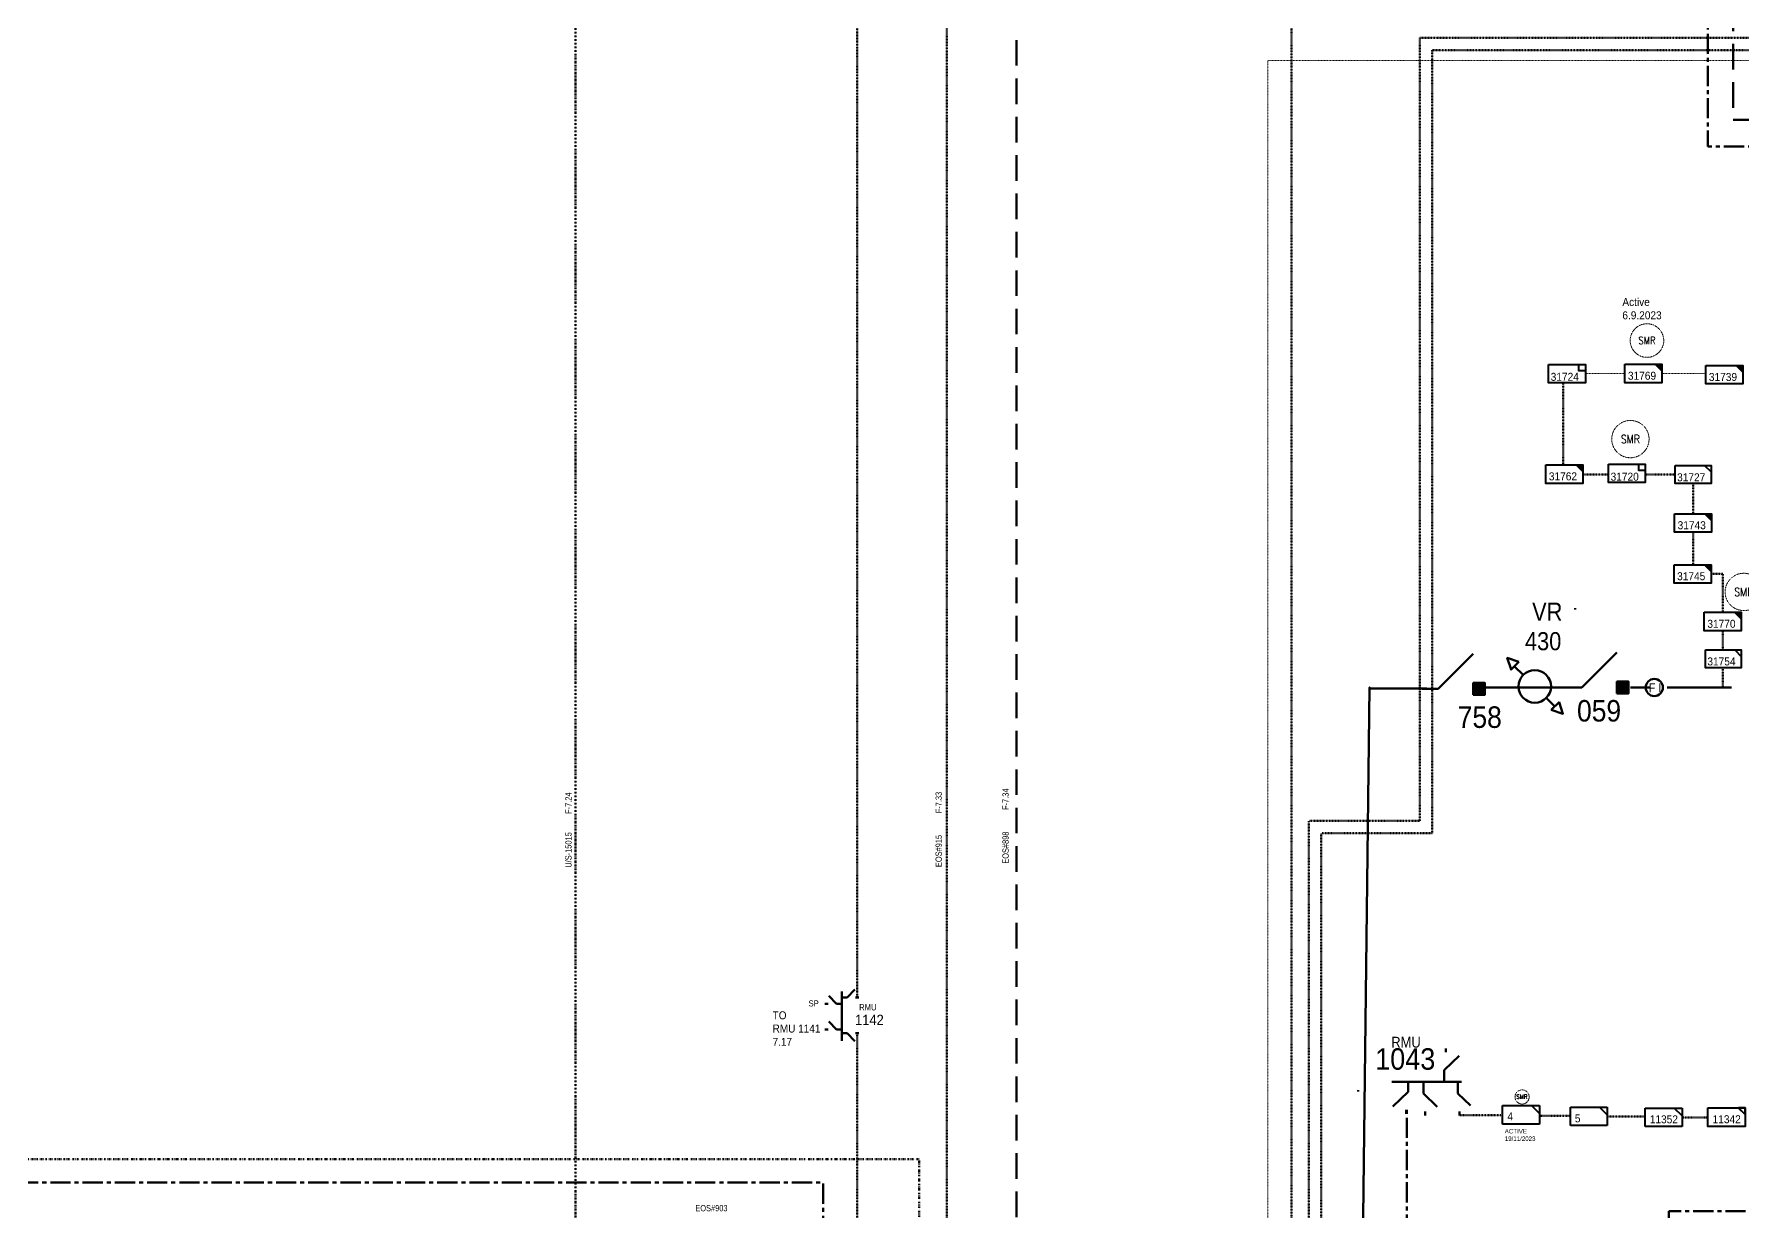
# Model space of a CAD drawing. Header units: metres. Extents: x 65984 to 144644, y -19036 to 23726.
# Drawn here: x 114646 to 115441, y 20384 to 20932 of the extents above; entities that cross this region are included whole.
import ezdxf
from ezdxf.enums import TextEntityAlignment as Align

# ---------------------------------------------------------------- set-up
doc = ezdxf.new("R2010")
doc.units = ezdxf.units.M
doc.header["$MEASUREMENT"] = 0
for name, pattern in [('( Center )', [2, 1.25, -0.25, 0.25, -0.25]), ('DGN Style 3', [0.013877, 0, -0.013877]), ('DGN Style 4', [1.6, 0.8, -0.4, 0, -0.4]), ('DGN Style 6', [1.9, 0.7, -0.4, 0, -0.4, 0, -0.4]), ('HIDDEN2', [2381.25, 1587.5, -793.75])]:
    doc.linetypes.add(name, pattern=pattern)
doc.layers.get('0').update_dxf_attribs({"color": 95, "lineweight": 40})
for name, color, linetype, lineweight in [('ABS', 7, 'Continuous', 40), ('ABS NUMBER', 112, 'Continuous', 30), ('d_eos', 111, 'Continuous', 40), ('d_eos no', 121, 'Continuous', 40), ('d_switch', 95, 'Continuous', 40), ('d_tf no', 6, 'Continuous', 40), ('d_ug cable', 95, 'Continuous', 40), ('d_ug main line', 95, 'Continuous', 40), ('d_ug tf', 1, 'Continuous', 40), ('d_unit sub', 7, 'Continuous', 40), ('EARTH FAULT INDICATOR', 95, 'Continuous', 40), ('FDR  1  16', 234, 'Continuous', 40), ('Level 37', 7, 'Continuous', 0), ('O H MAIN FEEDER', 4, 'Continuous', 100), ('REGULATOR', 5, 'Continuous', 40)]:
    doc.layers.add(name, color=color, linetype=linetype, lineweight=lineweight)
doc.styles.add('NASKHF', font='naskhf.shx', dxfattribs={"height": 8})
doc.styles.add('Style-Andalus', font='andlso.ttf')
doc.styles.add('Style-Arial', font='arial.ttf')
doc.styles.add('Style-ENGINEERING', font='ENGINEERING.shx')
doc.styles.add('Style-msdefault', font='msdefault.shx')
doc.styles.add('Style-STANDARD', font='STANDARD.shx')

# ---------------------------------------------------------------- blocks, each defined once
blk = doc.blocks.new('*U697')
at = {"layer": 'd_tf no', "color": 121, "linetype": 'Continuous', "lineweight": 40}
for p, q in [((-9.2, 4.61), (9.19, 4.61)), ((-9.2, -4.58), (-9.2, 4.61)), ((9.19, 0.73), (5.31, 4.61)), ((5.97, 4.61), (9.19, 4.61)), ((9.19, 4.61), (9.19, 1.4)), ((9.19, 4.61), (9.19, -4.58)), ((9.19, -4.58), (-9.2, -4.58))]:
    blk.add_line(p, q, dxfattribs=at)
blk = doc.blocks.new('*U695')
at = {"layer": 'd_unit sub', "color": 30, "linetype": 'Continuous', "lineweight": 40}
for p, q in [((-9.2, 4.61), (9.19, 4.61)), ((-9.2, -4.58), (-9.2, 4.61)), ((9.19, 0.73), (5.31, 4.61)), ((5.97, 4.61), (9.19, 4.61)), ((9.19, 4.61), (9.19, 1.4)), ((9.19, 4.61), (9.19, -4.58)), ((9.19, -4.58), (-9.2, -4.58))]:
    blk.add_line(p, q, dxfattribs=at)
blk = doc.blocks.new('TF_8')
at = {"color": 0, "linetype": 'ByBlock', "lineweight": -2}
blk.add_line((6.3, 4.95), (9.9, 1.35), dxfattribs=at)
blk.add_3dface([(-10.1, 4.95), (9.9, 4.95), (9.9, -5.05), (-10.1, -5.05)], dxfattribs=at)
blk = doc.blocks.new('ABS2_1_1')
at = {"color": 0, "linetype": 'ByBlock', "lineweight": -2, "ltscale": 500}
for q in [(-29900, 43500), (0, 0)]:
    blk.add_line((0, 13600), q, dxfattribs=at)
at = {"color": 0, "linetype": 'ByBlock', "lineweight": -2, "ltscale": 500, "flags": 128}
for points in [[(5000, 43600), (-5000, 43600), (-5000, 53600), (5000, 53600)], [(3791, 49653), (3791, 49653), (3791, 49653)]]:
    blk.add_lwpolyline(points, close=True, dxfattribs=at)
at = {"color": 0, "linetype": 'ByBlock', "lineweight": -2, "ltscale": 500}
for points in [[(5000, 43600), (-5000, 43600), (5000, 53600), (-5000, 53600)], [(3791, 49653), (3791, 49653), (3791, 49653)]]:
    blk.add_solid(points, dxfattribs=at)
blk = doc.blocks.new('TF3')
at = {"color": 0, "linetype": 'ByBlock', "lineweight": -2}
for p, q in [((11.3, 9), (18.3, 9)), ((18.3, 9), (18.3, 2))]:
    blk.add_line(p, q, dxfattribs=at)
at = {"color": 0, "linetype": 'ByBlock', "lineweight": -2, "flags": 128}
blk.add_lwpolyline([(18.3, 2), (11.3, 2), (11.3, 9)], dxfattribs=at)
at = {"color": 0, "linetype": 'ByBlock', "lineweight": -2}
blk.add_3dface([(-21.7, 9), (18.3, 9), (18.3, -11), (-21.7, -11)], dxfattribs=at)
blk = doc.blocks.new('exist.us-1000kva')
at = {"color": 0, "linetype": 'ByBlock', "lineweight": -2, "flags": 128}
blk.add_lwpolyline([(40, 12.9), (32.8, 20), (40, 20)], close=True, dxfattribs=at)
at = {"color": 0, "linetype": 'ByBlock', "lineweight": -2, "extrusion": (0, 0, -1)}
blk.add_solid([(-40, 12.9), (-32.8, 20), (-40, 20)], dxfattribs=at)
at = {"color": 0, "linetype": 'ByBlock', "lineweight": -2, "xscale": 2, "yscale": 2}
blk.add_blockref('TF_8', (20.2, 10.1), dxfattribs=at)
blk = doc.blocks.new('*U906')
at = {"layer": 'EARTH FAULT INDICATOR', "color": 2, "linetype": 'Continuous', "lineweight": 100}
blk.add_circle((0.02, 0.13), 4, dxfattribs=at)
at = {"layer": 'EARTH FAULT INDICATOR', "color": 2, "lineweight": 140, "style": 'Style-Andalus', "width": 0.9}
blk.add_text('F I', height=4.234, dxfattribs=at).set_placement((-2.61, 2.11), align=Align.TOP_LEFT)
blk = doc.blocks.new('*U1556')
at = {"layer": 'd_unit sub', "color": 30, "linetype": 'Continuous', "lineweight": 40, "flags": 128}
blk.add_lwpolyline([(8.54, 1.2), (8.54, 4.27), (5.47, 4.27)], close=True, dxfattribs=at)
at = {"layer": 'd_unit sub', "color": 30, "linetype": 'Continuous', "lineweight": 40, "xscale": 0.8535245333131422, "yscale": 0.8535245333131422, "zscale": 0.3910944340700495, "rotation": 359.9999999999999}
blk.add_blockref('TF_8', (0.09, 0.04), dxfattribs=at)
blk = doc.blocks.new('*U2417')
at = {"layer": 'REGULATOR', "color": 191, "linetype": 'Continuous', "lineweight": 106}
for p, q in [((-9.52, 9.06), (-5.51, 5.05)), ((5.19, -5.64), (9.2, -9.65))]:
    blk.add_line(p, q, dxfattribs=at)
at = {"layer": 'REGULATOR', "color": 191, "linetype": 'Continuous', "lineweight": 106, "flags": 128}
for points in [[(-7.57, 11.15), (-12.97, 13), (-11.21, 7.57)], [(7.54, -11.22), (12.95, -13.02), (11.15, -7.61)]]:
    blk.add_lwpolyline(points, close=True, dxfattribs=at)
at = {"layer": 'REGULATOR', "color": 191, "linetype": 'Continuous', "lineweight": 211}
blk.add_circle((-0.16, -0.3), 7.56, dxfattribs=at)
blk = doc.blocks.new('*U3966')
at = {"layer": 'd_eos', "color": 7, "linetype": 'Continuous', "lineweight": 211, "ltscale": 0.376934}
for p, q in [((0, -25), (0, 18.3)), ((4.6, 13), (11.4, 20)), ((-12.1, 7.5), (-14.9, 7.5)), ((-4.7, 7.5), (-11.5, 14.5)), ((0, 7.5), (-4.7, 7.5)), ((0, 13), (4.6, 13)), ((12.1, 13), (14.9, 13)), ((-12.1, -14.9), (-14.9, -14.9)), ((-4.7, -14.9), (-11.5, -7.9)), ((0, -14.9), (-4.7, -14.9)), ((0, -18.1), (4.6, -18.1)), ((4.6, -18.1), (11.4, -25.1)), ((12.1, -18.1), (14.9, -18.1))]:
    blk.add_line(p, q, dxfattribs=at)

msp = doc.modelspace()

# ---------------------------------------------------------------- linework, layer by layer
at = {"layer": 'd_eos', "color": 7, "linetype": 'Continuous', "lineweight": 211, "ltscale": 0.479736}
for p, q in [((115302.77, 20458.24), (115302.77, 20460.01)), ((115284.31, 20431.37), (115284.31, 20429.6)), ((115293.15, 20430.63), (115293.15, 20428.86)), ((115309.14, 20430.63), (115309.14, 20428.85))]:
    msp.add_line(p, q, dxfattribs=at)
at = {"layer": 'd_eos', "color": 7, "linetype": 'Continuous', "lineweight": 211, "ltscale": 0.638341}
for p, q in [((115305.68, 20453.45), (115308.95, 20456.62)), ((115301.95, 20449.83), (115305.65, 20453.42)), ((115301.95, 20444.6), (115301.95, 20449.83)), ((115309.97, 20444.43), (115277.65, 20444.43)), ((115285.14, 20439.78), (115278.13, 20432.99)), ((115285.14, 20444.43), (115285.14, 20439.78)), ((115292.32, 20444.27), (115292.32, 20439.04)), ((115308.32, 20444.27), (115308.32, 20439.04)), ((115292.32, 20439.04), (115298.71, 20432.84)), ((115308.32, 20439.04), (115314.13, 20433.4))]:
    msp.add_line(p, q, dxfattribs=at)
at = {"layer": 'd_ug cable', "color": 191, "linetype": 'DGN Style 3', "lineweight": 13}
for p, q in [((115367.62, 20774.04), (115385.98, 20774.04)), ((115403.22, 20774.04), (115423.65, 20774.04))]:
    msp.add_line(p, q, dxfattribs=at)
at = {"layer": 'd_ug cable', "color": 191, "linetype": 'DGN Style 3', "lineweight": 100}
for p, q in [((115366.45, 20727.09), (115378.36, 20727.09)), ((115395.49, 20727.09), (115409.39, 20727.09)), ((115417.75, 20708.79), (115417.75, 20722.9)), ((115417.75, 20685.07), (115417.75, 20700.17)), ((115431.57, 20645.42), (115431.57, 20654.32)), ((115431.57, 20627.95), (115431.57, 20636.8))]:
    msp.add_line(p, q, dxfattribs=at)
at = {"layer": 'd_ug cable', "color": 98, "linetype": 'DGN Style 3', "lineweight": 100, "flags": 128}
msp.add_lwpolyline([(115070.56, 20302.1), (115070.56, 20421.55), (115070.56, 20421.55), (115070.56, 21199.49), (117041.46, 21199.49), (117041.46, 20760.33), (117244.58, 20760.33), (117244.58, 20697.56), (117268.76, 20697.56), (117268.76, 20639.66)], dxfattribs=at)
at = {"layer": 'd_ug cable', "color": 1, "linetype": 'DGN Style 3', "lineweight": 100, "flags": 128}
for points in [[(114941.5, 20020.61), (114941.5, 19918.63), (115230.84, 19918.63), (115230.84, 20940), (117130.69, 20940), (117130.69, 20954.49)], [(114677.82, 20018.71), (114677.82, 19903.39), (115244.76, 19903.39), (115244.76, 20560.1), (115296.31, 20560.1), (115296.31, 20924.47), (118370.71, 20924.47), (118370.71, 20662.09), (118341.83, 20662.09), (118341.83, 20633.98)]]:
    msp.add_lwpolyline(points, dxfattribs=at)
at = {"layer": 'd_ug cable', "color": 5, "linetype": 'DGN Style 3', "lineweight": 100, "flags": 128}
msp.add_lwpolyline([(114712.34, 19960.32), (114712.34, 19909.13), (115239.03, 19909.13), (115239.03, 20565.83), (115290.57, 20565.83), (115290.57, 20930.2), (118376.44, 20930.2), (118376.44, 20576.15), (118417.8, 20576.15), (118417.8, 20475.96), (118374.08, 20475.96)], dxfattribs=at)
at = {"layer": 'd_ug cable', "color": 6, "linetype": 'DGN Style 3', "lineweight": 13, "flags": 128}
msp.add_lwpolyline([(114786.14, 20259.9), (114786.14, 20242.08), (115219.94, 20242.08), (115219.94, 20919.71), (116344.61, 20919.71), (116344.61, 20883.47)], dxfattribs=at)
at = {"layer": 'd_ug cable', "color": 191, "linetype": 'DGN Style 3', "lineweight": 100, "flags": 128}
for points in [[(115357.32, 20769.72), (115357.32, 20731.54)], [(115431.57, 20662.95), (115431.57, 20680.76), (115426.12, 20680.76)]]:
    msp.add_lwpolyline(points, dxfattribs=at)
at = {"layer": 'd_ug cable', "color": 30, "linetype": 'DGN Style 3', "lineweight": 100, "flags": 128}
for points in [[(115329.11, 20429.01), (115329.11, 20429.01), (115308.87, 20428.97)], [(115360.6, 20428.71), (115346.23, 20428.71)], [(115395.46, 20428.28), (115377.76, 20428.28)], [(115424.59, 20427.8), (115412.54, 20427.8)]]:
    msp.add_lwpolyline(points, dxfattribs=at)
at = {"layer": 'd_ug cable', "color": 1, "linetype": 'DGN Style 3', "lineweight": 13}
for centre, radius in [((115396.3, 20789.36), 7.81), ((115388.59, 20743.51), 8.68), ((115441.34, 20672.4), 8.68)]:
    msp.add_circle(centre, radius, dxfattribs=at)
at = {"layer": 'd_ug cable', "color": 2, "linetype": 'DGN Style 3', "lineweight": 13}
msp.add_circle((115338.19, 20437.43), 3.3, dxfattribs=at)
at = {"layer": 'd_ug main line', "color": 121, "linetype": 'DGN Style 3', "lineweight": 140, "flags": 128}
for points in [[(125500.34, 21632.77), (125500.34, 21569.2), (125184.72, 21569.2), (125184.72, 22473.3), (115028.87, 22473.3), (115028.87, 20483.64)], [(115028.87, 20467.15), (115028.87, 20328.37)]]:
    msp.add_lwpolyline(points, dxfattribs=at)
at = {"layer": 'd_ug main line', "color": 36, "linetype": 'HIDDEN2', "lineweight": 70, "ltscale": 0.0075}
msp.add_lwpolyline([(125386.09, 22374.01), (115436.35, 22374.01), (115436.35, 20892.06), (115702.37, 20892.06), (115702.37, 20746.44), (116184.6, 20746.44), (116184.6, 20578.3), (116242, 20578.3), (116242, 20553.61)], dxfattribs=at)
at = {"layer": 'd_ug main line', "color": 121, "linetype": 'HIDDEN2', "lineweight": 70, "ltscale": 0.0075}
msp.add_lwpolyline([(115103.01, 20185.04), (115103.01, 21132.96), (115103.01, 21132.96), (115103.01, 21175.28), (117037.37, 21175.28), (117037.37, 21247.99), (117101.6, 21247.99)], dxfattribs=at)
at = {"layer": 'd_ug tf', "color": 11, "linetype": 'DGN Style 4', "lineweight": 106, "flags": 128}
msp.add_lwpolyline([(116814.44, 21121.3), (116814.44, 21185.75), (114897.84, 21185.75), (114897.84, 20433.49), (114897.84, 20433.49), (114897.84, 20185.04)], dxfattribs=at)
at = {"layer": 'FDR  1  16', "color": 30, "linetype": '( Center )', "lineweight": 70, "ltscale": 7.500037, "flags": 128}
msp.add_lwpolyline([(125479.84, 22171.71), (125254.23, 22171.71), (125254.23, 22494.32), (115424.58, 22494.32), (115424.58, 20879.68), (115646.95, 20879.68), (115646.95, 20384.27), (115406.48, 20384.27), (115406.48, 19836.9), (115912.03, 19836.9), (115912.03, 19932.73)], dxfattribs=at)
at = {"layer": 'FDR  1  16', "color": 1, "linetype": '( Center )', "lineweight": 70, "ltscale": 7.500037, "flags": 128}
msp.add_lwpolyline([(115013.01, 20327.78), (115013.01, 20397.59), (114501.68, 20397.59), (114501.68, 22386.17), (125172.75, 22386.17), (125172.75, 21502.07), (125488.92, 21502.07)], dxfattribs=at)
at = {"layer": 'FDR  1  16', "color": 30, "linetype": 'DGN Style 6', "lineweight": 70, "flags": 128}
msp.add_lwpolyline([(125349.75, 21236.28), (125349.75, 21221.49), (125166.12, 21221.49), (125166.12, 22380.22), (114512.89, 22380.22), (114512.89, 20408.44), (115057.63, 20408.44), (115057.63, 20185.04)], dxfattribs=at)
at = {"layer": 'FDR  1  16', "color": 30, "linetype": '( Center )', "lineweight": 106, "ltscale": 7.500037, "flags": 128}
msp.add_lwpolyline([(115284.49, 20253.39), (115284.49, 20431.43), (115284.49, 20431.43)], dxfattribs=at)
at = {"layer": 'O H MAIN FEEDER', "color": 191, "lineweight": 211, "ltscale": 0.488306}
for p, q in [((115293.94, 20627.51), (115267.27, 20627.51)), ((115361.18, 20627.95), (115319.11, 20627.95)), ((115397.77, 20627.95), (115388.61, 20627.95)), ((115435.68, 20627.95), (115405.77, 20627.95))]:
    msp.add_line(p, q, dxfattribs=at)
at = {"layer": 'O H MAIN FEEDER', "color": 191, "lineweight": 211, "ltscale": 0.00735, "flags": 128}
for points in [[(115362.86, 20664.24), (115362.86, 20664.79)], [(115267.27, 20627.95), (115267.27, 20627.95), (115261.86, 20186.99)], [(115261.86, 20439.97), (115261.86, 20440.52)]]:
    msp.add_lwpolyline(points, dxfattribs=at)

# ---------------------------------------------------------------- block references
at = {"layer": 'ABS', "color": 7, "linetype": 'Continuous', "lineweight": 211, "ltscale": 0.812883, "xscale": 0.0005446322480400587, "yscale": 0.0005446322480400587, "zscale": 0.000360672857092237, "rotation": 269.9999999999997}
for p in [(115291.73, 20627.32), (115358.53, 20627.93)]:
    msp.add_blockref('ABS2_1_1', p, dxfattribs=at)
at = {"layer": 'd_eos', "color": 7, "linetype": 'Continuous', "lineweight": 211, "ltscale": 0.339241, "xscale": 0.5314410000000002, "yscale": 0.5314410000000002, "zscale": 0.5314410000000002, "rotation": 359.9999999999999}
msp.add_blockref('*U3966', (115021.69, 20476.76), dxfattribs=at)
at = {"layer": 'd_tf no', "color": 121, "linetype": 'Continuous', "lineweight": 40, "xscale": 0.9309999999999999, "yscale": 0.9309999999999999, "zscale": 0.9309999999999999}
msp.add_blockref('*U697', (115337.67, 20429.1), dxfattribs=at)
at = {"layer": 'd_unit sub', "color": 191, "linetype": 'Continuous', "lineweight": 40, "rotation": 359.9999999999999}
for name, p, xscale, yscale, zscale in [('TF3', (115359.79, 20774.43), 0.4281008733206853, 0.4281008733206853, 0.121101816294415), ('exist.us-1000kva', (115423.65, 20769.16), 0.4311079669314526, 0.4311079669314526, 0.3973156702572678), ('exist.us-1000kva', (115349.2, 20722.92), 0.4311079669314526, 0.4311079669314526, 0.3973156702572678), ('exist.us-1000kva', (115409.13, 20700.17), 0.4311079669314526, 0.4311079669314526, 0.3973156702572678), ('exist.us-1000kva', (115408.88, 20676.45), 0.4311079669314526, 0.4311079669314526, 0.3973156702572678)]:
    msp.add_blockref(name, p, dxfattribs=dict(at, xscale=xscale, yscale=yscale, zscale=zscale))
at = {"layer": 'd_unit sub', "color": 2, "linetype": 'Continuous', "lineweight": 40, "rotation": 359.9999999999999}
for name, p, xscale, yscale, zscale in [('exist.us-1000kva', (115385.98, 20769.73), 0.4311079669314526, 0.4311079669314526, 0.3973156702572678), ('TF3', (115387.65, 20727.97), 0.4281008733206853, 0.4281008733206853, 0.121101816294415), ('exist.us-1000kva', (115422.95, 20654.32), 0.4311079669314526, 0.4311079669314526, 0.3973156702572678)]:
    msp.add_blockref(name, p, dxfattribs=dict(at, xscale=xscale, yscale=yscale, zscale=zscale))
at = {"layer": 'd_unit sub', "color": 191, "linetype": 'Continuous', "lineweight": 40, "xscale": 0.8364540426468796, "yscale": 0.8364540426468796, "zscale": 0.4182270213234398}
msp.add_blockref('TF_8', (115417.84, 20727.13), dxfattribs=at)
at = {"layer": 'd_unit sub', "color": 2, "linetype": 'Continuous', "lineweight": 40, "xscale": 0.8364540426468796, "yscale": 0.8364540426468796, "zscale": 0.4182270213234398}
msp.add_blockref('TF_8', (115431.91, 20641.28), dxfattribs=at)
at = {"layer": 'd_unit sub', "color": 30, "linetype": 'Continuous', "lineweight": 40}
for name, p, xscale, yscale, zscale in [('*U695', (115369.21, 20428.39), 0.9309999999999999, 0.9309999999999999, 0.9309999999999999), ('*U695', (115404.07, 20427.96), 0.9309999999999999, 0.9309999999999999, 0.9309999999999999), ('*U1556', (115433.25, 20428.03), 1.015907248084497, 1.015907248084497, 1.015907248084497)]:
    msp.add_blockref(name, p, dxfattribs=dict(at, xscale=xscale, yscale=yscale, zscale=zscale))
at = {"layer": 'EARTH FAULT INDICATOR', "color": 2, "linetype": 'Continuous', "lineweight": 100}
msp.add_blockref('*U906', (115399.69, 20627.8), dxfattribs=at)
at = {"layer": 'REGULATOR', "color": 191, "linetype": 'Continuous', "lineweight": 106}
msp.add_blockref('*U2417', (115344.25, 20628.72), dxfattribs=at)

# ---------------------------------------------------------------- texts
at = {"layer": 'ABS NUMBER', "color": 7, "lineweight": 140}
for s, height, style, width, p in [('VR', 8.43, 'Style-ENGINEERING', 0.9, (115342.86, 20667.44)), ('430', 8.43, 'Style-ENGINEERING', 0.9, (115339.52, 20653.7)), ('059', 10, 'Style-Arial', 0.88, (115363.76, 20622.1)), ('758', 10, 'Style-Arial', 0.88, (115308.25, 20619.14))]:
    msp.add_text(s, height=height, dxfattribs=dict(at, style=style, width=width)).set_placement(p, align=Align.TOP_LEFT)
at = {"layer": 'd_eos no', "color": 7, "linetype": 'Continuous', "lineweight": 140, "style": 'Style-Arial', "width": 0.9}
for s, height, p in [('SP', 2.824, (115006.2, 20482.37)), ('1142', 4.783, (115027.82, 20475.68)), ('1043', 10, (115269.84, 20460.09))]:
    msp.add_text(s, height=height, dxfattribs=at).set_placement(p, align=Align.TOP_LEFT)
at = {"layer": 'd_eos no', "color": 7, "linetype": 'Continuous', "lineweight": 140, "insert": (114989.48, 20477.28), "char_height": 3.7019, "attachment_point": 1, "style": 'NASKHF'}
msp.add_mtext('\\fArial|b0|i0|c178178|p39;\\H1x;\\W0.9;TO\\PRMU 1141\\P7.17', dxfattribs=at)
at = {"layer": 'd_switch', "color": 2, "linetype": 'Continuous', "lineweight": 30, "style": 'Style-msdefault', "width": 0.857143}
for s, p in [('F-7.24', (114893, 20569.13)), ('F-7.33', (115065.28, 20569.4)), ('F-7.34', (115096.41, 20570.97)), ('U/S-15015', (114893, 20544.09)), ('EOS#915', (115065.28, 20544.37)), ('EOS#898', (115096.41, 20545.93))]:
    msp.add_text(s, height=2.92, rotation=90, dxfattribs=at).set_placement(p, align=Align.TOP_LEFT)
msp.add_text('EOS#903', height=2.92, dxfattribs=at).set_placement((114953.52, 20387.17), align=Align.TOP_LEFT)
at = {"layer": 'd_tf no', "color": 191, "linetype": 'Continuous', "lineweight": 40, "style": 'Style-msdefault', "width": 0.947368}
for s, p in [('31724', (115351.5, 20774.35)), ('31739', (115425.09, 20774.28)), ('31762', (115350.64, 20728.04)), ('31727', (115410.31, 20727.6)), ('31743', (115410.57, 20705.29)), ('31745', (115410.31, 20681.57))]:
    msp.add_text(s, height=3.724, dxfattribs=at).set_placement(p, align=Align.TOP_LEFT)
at = {"layer": 'd_tf no', "color": 2, "linetype": 'Continuous', "lineweight": 40, "style": 'Style-msdefault', "width": 0.947368}
for s, p in [('31769', (115387.42, 20774.85)), ('31720', (115379.37, 20727.88)), ('31770', (115424.39, 20659.45)), ('31754', (115424.39, 20641.93))]:
    msp.add_text(s, height=3.724, dxfattribs=at).set_placement(p, align=Align.TOP_LEFT)
at = {"layer": 'd_tf no', "color": 121, "linetype": 'Continuous', "lineweight": 40, "style": 'Style-msdefault', "width": 0.947368}
msp.add_text('4', height=3.72, dxfattribs=at).set_placement((115331.34, 20430.24), align=Align.TOP_LEFT)
at = {"layer": 'd_tf no', "color": 30, "linetype": 'Continuous', "lineweight": 40, "style": 'Style-msdefault', "width": 0.947368}
for s, height, p in [('5', 3.72, (115362.73, 20429.32)), ('11352', 3.724, (115397.59, 20428.89)), ('11342', 3.724, (115426.82, 20428.92))]:
    msp.add_text(s, height=height, dxfattribs=at).set_placement(p, align=Align.TOP_LEFT)
at = {"layer": 'd_tf no', "color": 121, "linetype": 'Continuous', "lineweight": 40, "attachment_point": 1, "style": 'NASKHF'}
for s, insert, char_height in [('\\Fmsdefault;\\H1x;\\W0.945946;Active\\P6.9.2023', (115384.85, 20809.15), 3.7118), ('\\Fmsdefault;\\H1x;\\W0.945946;ACTIVE\\P19/11/2023', (115330.14, 20422.52), 2.076)]:
    msp.add_mtext(s, dxfattribs=dict(at, insert=insert, char_height=char_height))
at = {"layer": 'd_tf no', "color": 2, "linetype": 'Continuous', "lineweight": 40, "attachment_point": 5, "line_spacing_factor": 1.2, "style": 'Style-STANDARD'}
for insert, char_height in [((115396.3, 20789.38), 3.4655), ((115388.6, 20743.49), 3.8505), ((115441.35, 20672.38), 3.8505)]:
    msp.add_mtext('\\H1x;\\W0.909091;SMR\\P', dxfattribs=dict(at, insert=insert, char_height=char_height))
at = {"layer": 'd_tf no', "color": 1, "linetype": 'Continuous', "lineweight": 40, "insert": (115338.09, 20437.55), "char_height": 2.0219, "attachment_point": 5, "line_spacing_factor": 1.2, "style": 'Style-STANDARD'}
msp.add_mtext('\\H1x;\\W0.909091;SMR\\P', dxfattribs=at)
at = {"layer": 'Level 37', "color": 7, "linetype": 'Continuous', "lineweight": 80, "style": 'Style-msdefault', "width": 0.9}
for height, p in [(2.952, (115029.76, 20480.64)), (5, (115277.33, 20465.41))]:
    msp.add_text('RMU', height=height, dxfattribs=at).set_placement(p, align=Align.TOP_LEFT)

doc.saveas('drawing.dxf')
